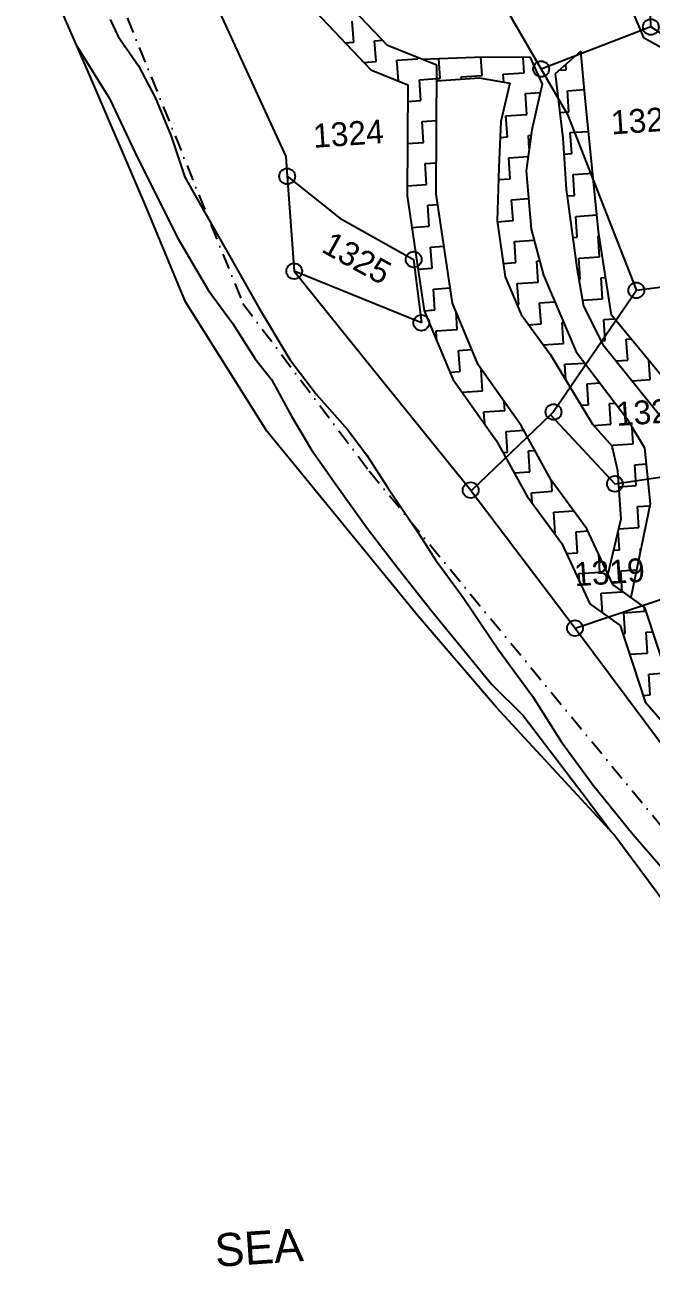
# Model space of a CAD drawing. Header units: metres. Extents: x 302356 to 305648, y 1939949 to 1943623.
# Drawn here: x 302758.3 to 302956.7, y 1940557.4 to 1940951.5 of the extents above; entities that cross this region are included whole.
import ezdxf

# ---------------------------------------------------------------- set-up
doc = ezdxf.new("R2010")
doc.units = ezdxf.units.M
doc.linetypes.add('DASHDOT', pattern=[1, 0.5, -0.25, 0, -0.25])
for name, color, linetype in [('LINE_WATER', 4, 'Continuous'), ('POLY_HATCH', 12, 'Continuous'), ('POLY_PARCEL', 6, 'Continuous'), ('POLY_WATER', 4, 'Continuous'), ('TEXT_MAPOUT', 7, 'Continuous'), ('TEXT_PARCEL', 7, 'Continuous'), ('V_BOUND_STREAM_LINE', 7, 'DASHDOT')]:
    doc.layers.add(name, color=color, linetype=linetype)
doc.styles.add('TEXT_MAP', font='')
doc.styles.get('TEXT_MAP').set_extended_font_data('Kruti Dev 050')

msp = doc.modelspace()

# ---------------------------------------------------------------- linework, layer by layer
for centre in [(302956.62, 1940950.8), (302921.89, 1940937.46), (302841.38, 1940903.43), (302843.62, 1940873.32), (302881.45, 1940877.05), (302952.05, 1940867.26), (302883.91, 1940856.96), (302925.79, 1940828.68), (302899.54, 1940803.86), (302945.24, 1940805.88), (302932.61, 1940760.1)]:
    msp.add_circle(centre, 2.5)
at = {"layer": 'LINE_WATER'}
for p, q in [((302785.26, 1940953.16), (302787.78, 1940947.75)), ((302787.78, 1940947.75), (302794.31, 1940938.52)), ((302774.86, 1940944.56), (302785.04, 1940928.07)), ((302794.31, 1940938.52), (302799.5, 1940928.45)), ((302785.04, 1940928.07), (302793.2, 1940910.88)), ((302799.5, 1940928.45), (302804.63, 1940916.13)), ((302804.63, 1940916.13), (302808.94, 1940903.21)), ((302793.2, 1940910.88), (302806.5, 1940884.17)), ((302808.94, 1940903.21), (302814.44, 1940893.38)), ((302814.44, 1940893.38), (302822.97, 1940878.38)), ((302806.5, 1940884.17), (302816.4, 1940867.22)), ((302822.97, 1940878.38), (302832.25, 1940861.93)), ((302816.4, 1940867.22), (302824.1, 1940856.87)), ((302832.25, 1940861.93), (302842.18, 1940845.31)), ((302824.1, 1940856.87), (302831.24, 1940845.48)), ((302831.24, 1940845.48), (302836.43, 1940838.96)), ((302842.18, 1940845.31), (302850.67, 1940834.18)), ((302836.43, 1940838.96), (302842.71, 1940827.39)), ((302850.67, 1940834.18), (302860.55, 1940823.14)), ((302842.71, 1940827.39), (302849.06, 1940816.69)), ((302860.55, 1940823.14), (302866.58, 1940814.95)), ((302849.06, 1940816.69), (302856.93, 1940805.6)), ((302866.58, 1940814.95), (302873.3, 1940804.56)), ((302856.93, 1940805.6), (302866.74, 1940791.77)), ((302873.3, 1940804.56), (302882.84, 1940790.6)), ((302866.74, 1940791.77), (302876.6, 1940779.07)), ((302882.84, 1940790.6), (302888.38, 1940781.73)), ((302888.38, 1940781.73), (302897.13, 1940769.87)), ((302876.6, 1940779.07), (302887.27, 1940765.54)), ((302897.13, 1940769.87), (302908.36, 1940753.23)), ((302887.27, 1940765.54), (302906.22, 1940742.21)), ((302908.36, 1940753.23), (302919.13, 1940738.49)), ((302906.22, 1940742.21), (302916.13, 1940732.38)), ((302919.13, 1940738.49), (302928.26, 1940724.18)), ((302916.13, 1940732.38), (302934.78, 1940708.02)), ((302928.26, 1940724.18), (302938.34, 1940710.25)), ((302938.34, 1940710.25), (302950.88, 1940694.77)), ((302934.78, 1940708.02), (302944.04, 1940695.58)), ((302950.88, 1940694.77), (302964.75, 1940678.74))]:
    msp.add_line(p, q, dxfattribs=at)
at = {"layer": 'POLY_HATCH'}
for p, q in [((302873.22, 1940944.96), (302858.3, 1940960.64)), ((302850.32, 1940955.68), (302867.93, 1940937.16)), ((302950.74, 1940955.89), (302954.33, 1940947.46)), ((302954.33, 1940947.46), (302967.66, 1940940.05)), ((302888.8, 1940938.71), (302873.22, 1940944.96)), ((302934.48, 1940943.18), (302926.34, 1940935.91)), ((302935.81, 1940928.35), (302934.48, 1940943.18)), ((302883.98, 1940940.64), (302900.73, 1940941.19)), ((302900.73, 1940941.19), (302918.3, 1940941.38)), ((302918.3, 1940941.38), (302922.2, 1940932.69)), ((302867.93, 1940937.16), (302879.58, 1940932.49)), ((302888.64, 1940897.92), (302888.8, 1940938.71)), ((302926.34, 1940935.91), (302928.71, 1940915.51)), ((302879.58, 1940932.49), (302879.43, 1940897.26)), ((302888.78, 1940933.71), (302902.19, 1940934.62)), ((302902.19, 1940934.62), (302911.92, 1940932.96)), ((302911.92, 1940932.96), (302909.09, 1940920.83)), ((302922.2, 1940932.69), (302918.87, 1940918.21)), ((302940.06, 1940885.92), (302935.81, 1940928.35)), ((302909.09, 1940920.83), (302908.41, 1940906.2)), ((302918.87, 1940918.21), (302917.09, 1940905.16)), ((302928.71, 1940915.51), (302929.8, 1940899.34)), ((302908.41, 1940906.2), (302907.9, 1940889.26)), ((302917.09, 1940905.16), (302918.67, 1940886.7)), ((302929.8, 1940899.34), (302933.14, 1940874.37)), ((302879.43, 1940897.26), (302884.83, 1940860.73)), ((302893.77, 1940863.21), (302888.64, 1940897.92)), ((302907.9, 1940889.26), (302910.42, 1940871.53)), ((302918.67, 1940886.7), (302922.64, 1940872.05)), ((302944.17, 1940859.35), (302940.06, 1940885.92)), ((302922.64, 1940872.05), (302932.96, 1940847.7)), ((302933.14, 1940874.37), (302935.28, 1940862.25)), ((302910.42, 1940871.53), (302915.53, 1940859.61)), ((302884.83, 1940860.73), (302893.84, 1940839.11)), ((302901.94, 1940843.6), (302893.77, 1940863.21)), ((302935.28, 1940862.25), (302941.41, 1940850.07)), ((302915.53, 1940859.61), (302924.68, 1940846.96)), ((302962.59, 1940837.05), (302944.17, 1940859.35)), ((302941.41, 1940850.07), (302963.6, 1940822.5)), ((302924.68, 1940846.96), (302938.14, 1940824.85)), ((302932.96, 1940847.7), (302948.98, 1940826.57)), ((302915.56, 1940824.4), (302901.94, 1940843.6)), ((302893.84, 1940839.11), (302907.75, 1940819.5)), ((302938.14, 1940824.85), (302944.24, 1940817.96)), ((302948.98, 1940826.57), (302954.57, 1940817.33)), ((302925.09, 1940807.07), (302915.56, 1940824.4)), ((302907.75, 1940819.5), (302917.32, 1940802.11)), ((302944.24, 1940817.96), (302946.1, 1940810.13)), ((302954.57, 1940817.33), (302956.43, 1940799.56)), ((302946.1, 1940810.13), (302947.14, 1940794.62)), ((302936.38, 1940791.62), (302925.09, 1940807.07)), ((302917.32, 1940802.11), (302928.41, 1940786.93)), ((302956.43, 1940799.56), (302950.3, 1940769.83)), ((302947.14, 1940794.62), (302942.98, 1940777.35)), ((302944.58, 1940773.9), (302936.38, 1940791.62)), ((302928.41, 1940786.93), (302937.25, 1940767.82)), ((302954.75, 1940766.66), (302944.58, 1940773.9)), ((302937.25, 1940767.82), (302946.95, 1940760.92)), ((302963.05, 1940741.33), (302954.75, 1940766.66)), ((302946.95, 1940760.92), (302954.87, 1940736.72)), ((302954.87, 1940736.72), (302975.36, 1940712.94))]:
    msp.add_line(p, q, dxfattribs=at)
at = {"layer": 'POLY_HATCH', "linetype": 'Continuous'}
for p, q in [((302862.46, 1940946), (302862.01, 1940952.64)), ((302869.1, 1940946.45), (302871.63, 1940946.62)), ((302859.7, 1940945.82), (302862.46, 1940946)), ((302869.54, 1940939.81), (302869.1, 1940946.45)), ((302865.66, 1940939.55), (302869.54, 1940939.81)), ((302876.18, 1940940.26), (302882.82, 1940940.7)), ((302876.63, 1940933.68), (302876.18, 1940940.26)), ((302882.82, 1940940.7), (302882.8, 1940941.12)), ((302889.91, 1940934.51), (302889.49, 1940940.82)), ((302903.19, 1940935.41), (302902.8, 1940941.21)), ((302916.47, 1940936.3), (302916.13, 1940941.35)), ((302929.75, 1940937.2), (302929.64, 1940938.85)), ((302896.55, 1940934.96), (302903.19, 1940935.41)), ((302896.6, 1940934.24), (302896.55, 1940934.96)), ((302909.83, 1940935.85), (302916.47, 1940936.3)), ((302910, 1940933.29), (302909.83, 1940935.85)), ((302927.63, 1940937.05), (302929.75, 1940937.2)), ((302883.27, 1940934.06), (302888.79, 1940934.44)), ((302883.72, 1940927.43), (302883.27, 1940934.06)), ((302888.79, 1940934.44), (302889.91, 1940934.51)), ((302930.2, 1940930.56), (302935.58, 1940930.92)), ((302879.56, 1940927.14), (302883.72, 1940927.43)), ((302916.92, 1940929.66), (302921.58, 1940929.98)), ((302917.36, 1940923.02), (302916.92, 1940929.66)), ((302930.64, 1940923.92), (302930.2, 1940930.56)), ((302910.72, 1940922.57), (302917.36, 1940923.02)), ((302927.76, 1940923.72), (302930.64, 1940923.92)), ((302884.17, 1940920.79), (302888.73, 1940921.09)), ((302884.61, 1940914.15), (302884.17, 1940920.79)), ((302911.17, 1940915.94), (302910.72, 1940922.57)), ((302908.86, 1940915.78), (302911.17, 1940915.94)), ((302917.81, 1940916.38), (302918.63, 1940916.44)), ((302918.08, 1940912.41), (302917.81, 1940916.38)), ((302931.09, 1940917.28), (302936.88, 1940917.67)), ((302931.54, 1940910.64), (302931.09, 1940917.28)), ((302879.5, 1940913.8), (302884.61, 1940914.15)), ((302885.06, 1940907.51), (302888.68, 1940907.75)), ((302885.51, 1940900.87), (302885.06, 1940907.51)), ((302911.62, 1940909.3), (302917.71, 1940909.71)), ((302912.07, 1940902.66), (302911.62, 1940909.3)), ((302929.05, 1940910.47), (302931.54, 1940910.64)), ((302931.98, 1940904), (302938.21, 1940904.42)), ((302932.43, 1940897.36), (302931.98, 1940904)), ((302879.45, 1940900.46), (302885.51, 1940900.87)), ((302908.3, 1940902.4), (302912.07, 1940902.66)), ((302912.51, 1940896.02), (302917.84, 1940896.38)), ((302912.96, 1940889.38), (302912.51, 1940896.02)), ((302930.09, 1940897.2), (302932.43, 1940897.36)), ((302885.95, 1940894.23), (302889.15, 1940894.44)), ((302886.4, 1940887.59), (302885.95, 1940894.23)), ((302939.52, 1940891.17), (302939.49, 1940891.65)), ((302880.92, 1940887.22), (302886.4, 1940887.59)), ((302907.93, 1940889.04), (302912.96, 1940889.38)), ((302932.88, 1940890.72), (302939.52, 1940891.17)), ((302933.33, 1940884.08), (302932.88, 1940890.72)), ((302931.85, 1940883.98), (302933.33, 1940884.08)), ((302939.97, 1940884.53), (302940.27, 1940884.55)), ((302940.41, 1940877.89), (302939.97, 1940884.53)), ((302886.85, 1940880.95), (302891.1, 1940881.23)), ((302887.3, 1940874.31), (302886.85, 1940880.95)), ((302913.41, 1940882.74), (302919.63, 1940883.16)), ((302913.85, 1940876.1), (302913.41, 1940882.74)), ((302909.81, 1940875.82), (302913.85, 1940876.1)), ((302920.49, 1940876.54), (302921.4, 1940876.61)), ((302920.94, 1940869.9), (302920.49, 1940876.54)), ((302933.77, 1940877.44), (302940.41, 1940877.89)), ((302934.22, 1940870.8), (302933.77, 1940877.44)), ((302882.87, 1940874.01), (302887.3, 1940874.31)), ((302887.74, 1940867.67), (302893.05, 1940868.03)), ((302914.3, 1940869.46), (302920.94, 1940869.9)), ((302914.75, 1940862.82), (302914.3, 1940869.46)), ((302933.78, 1940870.77), (302934.22, 1940870.8)), ((302940.86, 1940871.25), (302942.31, 1940871.34)), ((302941.31, 1940864.61), (302940.86, 1940871.25)), ((302888.19, 1940861.03), (302887.74, 1940867.67)), ((302934.94, 1940864.18), (302941.31, 1940864.61)), ((302884.82, 1940860.8), (302888.19, 1940861.03)), ((302895.28, 1940854.84), (302894.9, 1940860.5)), ((302914.17, 1940862.78), (302914.75, 1940862.82)), ((302921.39, 1940863.27), (302926.22, 1940863.59)), ((302921.84, 1940856.63), (302921.39, 1940863.27)), ((302917.88, 1940856.36), (302921.84, 1940856.63)), ((302928.48, 1940857.07), (302928.97, 1940857.11)), ((302928.92, 1940850.43), (302928.48, 1940857.07)), ((302941.76, 1940857.97), (302945.13, 1940858.19)), ((302942.2, 1940851.33), (302941.76, 1940857.97)), ((302888.64, 1940854.39), (302895.28, 1940854.84)), ((302888.86, 1940851.06), (302888.64, 1940854.39)), ((302895.72, 1940848.2), (302899.91, 1940848.48)), ((302896.17, 1940841.56), (302895.72, 1940848.2)), ((302922.48, 1940850), (302928.92, 1940850.43)), ((302940.82, 1940851.23), (302942.2, 1940851.33)), ((302948.84, 1940851.77), (302950.35, 1940851.88)), ((302949.29, 1940845.14), (302948.84, 1940851.77)), ((302929.37, 1940843.79), (302935.6, 1940844.21)), ((302945.58, 1940844.89), (302949.29, 1940845.14)), ((302956.38, 1940838.94), (302955.96, 1940845.08)), ((302892.91, 1940841.34), (302896.17, 1940841.56)), ((302902.81, 1940842), (302903.06, 1940842.02)), ((302903.26, 1940835.36), (302902.81, 1940842)), ((302929.71, 1940838.69), (302929.37, 1940843.79)), ((302936.46, 1940837.6), (302940.41, 1940837.87)), ((302936.9, 1940830.96), (302936.46, 1940837.6)), ((302950.67, 1940838.56), (302956.38, 1940838.94)), ((302896.81, 1940834.93), (302903.26, 1940835.36)), ((302903.71, 1940828.72), (302910.35, 1940829.17)), ((302903.97, 1940824.83), (302903.71, 1940828.72)), ((302910.35, 1940829.17), (302910.15, 1940832.02)), ((302934.52, 1940830.8), (302936.9, 1940830.96)), ((302943.54, 1940831.41), (302945.22, 1940831.52)), ((302943.99, 1940824.77), (302943.54, 1940831.41)), ((302938.53, 1940824.4), (302943.99, 1940824.77)), ((302910.79, 1940822.53), (302916.38, 1940822.91)), ((302911.24, 1940815.89), (302910.79, 1940822.53)), ((302951.08, 1940818.58), (302950.74, 1940823.67)), ((302944.44, 1940818.13), (302951.08, 1940818.58)), ((302944.53, 1940816.73), (302944.44, 1940818.13)), ((302909.79, 1940815.8), (302911.24, 1940815.89)), ((302917.88, 1940816.34), (302919.92, 1940816.48)), ((302918.33, 1940809.7), (302917.88, 1940816.34)), ((302913.33, 1940809.36), (302918.33, 1940809.7)), ((302951.53, 1940811.94), (302955.11, 1940812.18)), ((302951.97, 1940805.3), (302951.53, 1940811.94)), ((302925.41, 1940803.51), (302925.18, 1940806.94)), ((302946.45, 1940804.92), (302951.97, 1940805.3)), ((302918.77, 1940803.06), (302925.41, 1940803.51)), ((302918.99, 1940799.82), (302918.77, 1940803.06)), ((302925.86, 1940796.87), (302932.23, 1940797.3)), ((302952.42, 1940798.66), (302956.3, 1940798.92)), ((302952.87, 1940792.02), (302952.42, 1940798.66)), ((302926.31, 1940790.23), (302925.86, 1940796.87)), ((302926.01, 1940790.21), (302926.31, 1940790.23)), ((302932.95, 1940790.68), (302936.7, 1940790.93)), ((302933.4, 1940784.04), (302932.95, 1940790.68)), ((302946.67, 1940784.93), (302946.27, 1940791)), ((302946.41, 1940791.58), (302952.87, 1940792.02)), ((302953.31, 1940785.38), (302953.51, 1940785.39)), ((302953.36, 1940784.67), (302953.31, 1940785.38)), ((302929.86, 1940783.8), (302933.4, 1940784.04)), ((302940.48, 1940777.84), (302940.1, 1940783.58)), ((302944.77, 1940784.8), (302946.67, 1940784.93)), ((302933.84, 1940777.4), (302940.48, 1940777.84)), ((302934.02, 1940774.81), (302933.84, 1940777.4)), ((302947.12, 1940778.29), (302952.11, 1940778.63)), ((302947.56, 1940771.78), (302947.12, 1940778.29)), ((302940.93, 1940771.2), (302947.57, 1940771.65)), ((302941.35, 1940764.9), (302940.93, 1940771.2)), ((302947.57, 1940771.65), (302947.56, 1940771.78)), ((302948.02, 1940765.01), (302954.66, 1940765.46)), ((302954.66, 1940765.46), (302954.57, 1940766.79)), ((302948.46, 1940758.37), (302948.02, 1940765.01)), ((302947.8, 1940758.33), (302948.46, 1940758.37)), ((302955.1, 1940758.82), (302957.27, 1940758.97)), ((302955.55, 1940752.18), (302955.1, 1940758.82)), ((302949.93, 1940751.8), (302955.55, 1940752.18)), ((302956, 1940745.54), (302961.54, 1940745.91)), ((302956.45, 1940738.9), (302956, 1940745.54)), ((302954.21, 1940738.75), (302956.45, 1940738.9))]:
    msp.add_line(p, q, dxfattribs=at)
at = {"layer": 'POLY_PARCEL'}
for p, q in [((302956.62, 1940950.8), (302955.69, 1940981.16)), ((302907.61, 1940962.09), (302921.89, 1940937.46)), ((302956.62, 1940950.8), (302921.89, 1940937.46)), ((302981.47, 1940934.57), (302956.62, 1940950.8)), ((302921.89, 1940937.46), (302930.2, 1940923)), ((302930.2, 1940923), (302952.05, 1940867.26)), ((302841.38, 1940903.43), (302858.09, 1940890.2)), ((302858.09, 1940890.2), (302881.45, 1940877.05)), ((302881.45, 1940877.05), (302883.91, 1940856.96)), ((302883.91, 1940856.96), (302843.62, 1940873.32)), ((302996.22, 1940872.89), (302952.05, 1940867.26)), ((302952.05, 1940867.26), (302925.79, 1940828.68)), ((302925.79, 1940828.68), (302924.81, 1940827.74)), ((302924.81, 1940827.74), (302899.73, 1940803.62)), ((302924.81, 1940827.74), (302945.24, 1940805.88)), ((302945.24, 1940805.88), (302999.3, 1940813.95)), ((302932.61, 1940760.1), (302985.12, 1940777.78))]:
    msp.add_line(p, q, dxfattribs=at)
at = {"layer": 'POLY_WATER'}
for p, q in [((302796.21, 1941007.57), (302840.91, 1940909.74)), ((302778.39, 1940936.41), (302758.25, 1940982.83)), ((302796.31, 1940894.68), (302778.39, 1940936.41)), ((302840.91, 1940909.74), (302841.38, 1940903.43)), ((302841.38, 1940903.43), (302843.62, 1940873.32)), ((302809.11, 1940863.59), (302796.31, 1940894.68)), ((302843.62, 1940873.32), (302868.82, 1940841.92)), ((302834.91, 1940822.54), (302809.11, 1940863.59)), ((302868.82, 1940841.92), (302899.54, 1940803.86)), ((302882.86, 1940763.92), (302834.91, 1940822.54)), ((302899.54, 1940803.86), (302899.73, 1940803.62)), ((302899.73, 1940803.62), (302932.61, 1940760.1)), ((302907.69, 1940734.96), (302882.86, 1940763.92)), ((302932.61, 1940760.1), (302992.95, 1940679.22)), ((302944.87, 1940694.67), (302907.69, 1940734.96)), ((302964.08, 1940668.71), (302944.87, 1940694.67))]:
    msp.add_line(p, q, dxfattribs=at)
at = {"layer": 'V_BOUND_STREAM_LINE', "ltscale": 10}
for p, q in [((302779.34, 1940981.77), (302827.38, 1940863.04)), ((302827.38, 1940863.04), (302867.35, 1940810)), ((302867.35, 1940810), (302971.21, 1940683.59))]:
    msp.add_line(p, q, dxfattribs=at)

# ---------------------------------------------------------------- texts
at = {"layer": 'TEXT_MAPOUT'}
msp.add_text('SEA', height=10.48, rotation=3.8538, dxfattribs=at).set_placement((302818.81, 1940557.47))
at = {"layer": 'TEXT_PARCEL', "style": 'TEXT_MAP'}
for s, rotation, p in [('1323', 3.8538, (302944.23, 1940916.69)), ('1324', 3.8538, (302849.81, 1940912.46)), ('1325', 330.9732, (302851.86, 1940879.67)), ('1320', 3.8538, (302945.78, 1940824.22)), ('1319', 3.8538, (302932.54, 1940773.36))]:
    msp.add_text(s, height=7.545, rotation=rotation, dxfattribs=at).set_placement(p)

doc.saveas('drawing.dxf')
